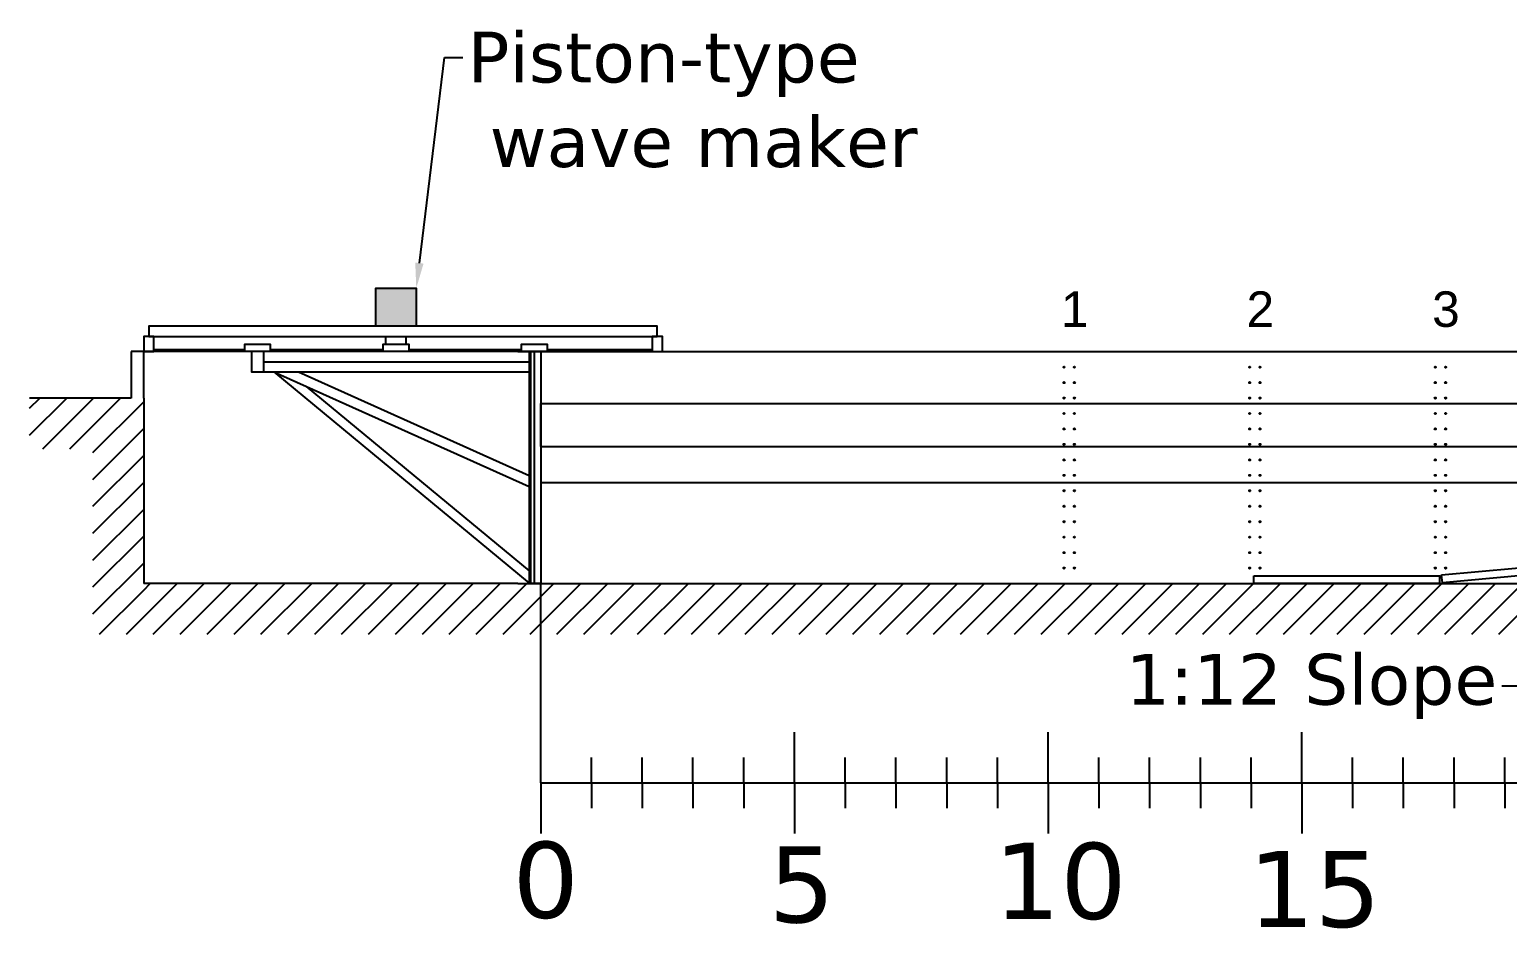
# Model space of a CAD drawing. Header units: feet. Extents: x 0 to 695, y -979 to -294.
# Drawn here: x 0.8 to 29.93, y -311.9 to -294.18 of the extents above; entities that cross this region are included whole.
import ezdxf
from ezdxf import colors
from ezdxf.entities.mleader import LeaderData, LeaderLine
from ezdxf.math import Vec2, Vec3

# ---------------------------------------------------------------- set-up
doc = ezdxf.new("R2010")
doc.units = ezdxf.units.FT
doc.header["$MEASUREMENT"] = 0
for name, color, linetype in [('0.5 m slice', 1, 'Continuous'), ('ATM Mangroves', 3, 'Continuous'), ('Max Crest Water Height', 130, 'Continuous'), ('Max Water Level', 210, 'Continuous'), ('No of Bays', 2, 'Continuous'), ('Slabs', 7, 'Continuous')]:
    doc.layers.add(name, color=color, linetype=linetype)
doc.styles.get("Standard").update_dxf_attribs({"font": 'verdana.ttf'})
pattern_1 = [(45, (-1.9903, 110.2804), (-0.26516504, 0.26516504), [])]

msp = doc.modelspace()

# ---------------------------------------------------------------- hatches: boundary and pattern name
at = {"transparency": 33554687}
h = msp.add_hatch(color=256, dxfattribs=at)
h.dxf.hatch_style = 1
h.paths.add_polyline_path([(8.422, -300.031), (7.622, -300.031), (7.622, -299.281), (8.422, -299.281)])
h = msp.add_hatch(dxfattribs=at)
h.set_pattern_fill('ANSI31', color=256, scale=3)
h.set_pattern_definition(pattern_1)
h.paths.add_polyline_path([(2.8, -301.446), (0.8, -301.446), (0.8, -302.446), (2.05, -302.446), (2.05, -305.103), (2.05, -306.103), (3.05, -306.103), (3.05, -305.103), (3.05, -301.446)])
h = msp.add_hatch(dxfattribs=at)
h.set_pattern_fill('ANSI31', color=256, scale=3)
h.set_pattern_definition(pattern_1)
h.paths.add_polyline_path([(10.42, -305.103), (3.05, -305.103), (3.05, -306.103), (98.101, -306.103), (99.101, -306.103), (99.101, -302.446), (107.218, -302.446), (107.218, -301.446), (98.309, -301.446), (98.309, -305.103), (10.674, -305.103)])

# ---------------------------------------------------------------- linework, layer by layer
for p, q in [((7.822, -300.381), (7.822, -300.231)), ((8.222, -300.381), (8.222, -300.231)), ((3.05, -300.531), (2.8, -300.531)), ((2.8, -300.531), (2.8, -301.446)), ((3.05, -301.446), (3.05, -300.531)), ((10.42, -300.531), (3.05, -300.531)), ((3.25, -300.491), (5.044, -300.491)), ((5.544, -300.491), (7.772, -300.491)), ((8.272, -300.491), (10.498, -300.491)), ((10.42, -300.531), (10.674, -300.531)), ((10.645, -300.531), (10.645, -305.093)), ((10.674, -300.531), (98.101, -300.531)), ((10.674, -300.531), (10.674, -305.093)), ((10.674, -300.531), (10.674, -305.093)), ((10.748, -300.531), (10.748, -305.093)), ((10.875, -300.531), (10.875, -305.103)), ((10.998, -300.491), (13.072, -300.491)), ((5.415, -300.731), (10.645, -300.731)), ((5.415, -300.931), (10.645, -300.931)), ((5.616, -300.931), (10.645, -303.193)), ((5.616, -300.931), (10.645, -305.093)), ((6.103, -300.931), (10.645, -302.974)), ((2.8, -301.446), (0.8, -301.446)), ((3.05, -301.446), (3.05, -305.103)), ((6.254, -301.218), (10.645, -304.855)), ((10.42, -305.103), (3.05, -305.103)), ((10.42, -305.103), (10.674, -305.103)), ((10.645, -305.093), (10.875, -305.093)), ((10.674, -305.103), (98.101, -305.103)), ((21.291, -305.103), (98.309, -305.103))]:
    msp.add_line(p, q, dxfattribs=at)
at = {"color": 0, "transparency": 33554687}
for p, q in [((10.875, -309.034), (10.875, -305.103)), ((15.875, -309.034), (15.875, -308.034)), ((20.875, -309.034), (20.875, -308.034)), ((25.875, -309.034), (25.875, -308.034)), ((11.875, -309.034), (11.875, -308.534)), ((12.875, -309.034), (12.875, -308.534)), ((13.875, -309.034), (13.875, -308.534)), ((14.875, -309.034), (14.875, -308.534)), ((16.875, -309.034), (16.875, -308.534)), ((17.875, -309.034), (17.875, -308.534)), ((18.875, -309.034), (18.875, -308.534)), ((19.875, -309.034), (19.875, -308.534)), ((21.875, -309.034), (21.875, -308.534)), ((22.875, -309.034), (22.875, -308.534)), ((23.875, -309.034), (23.875, -308.534)), ((24.875, -309.034), (24.875, -308.534)), ((26.875, -309.034), (26.875, -308.534)), ((27.875, -309.034), (27.875, -308.534)), ((28.875, -309.034), (28.875, -308.534)), ((29.875, -309.034), (29.875, -308.534)), ((10.875, -309.034), (11.875, -309.034)), ((10.875, -309.034), (10.875, -310.034)), ((11.875, -309.034), (11.875, -309.534)), ((11.875, -309.034), (12.875, -309.034)), ((12.875, -309.034), (12.875, -309.534)), ((12.875, -309.034), (13.875, -309.034)), ((13.875, -309.034), (13.875, -309.534)), ((13.875, -309.034), (14.875, -309.034)), ((14.875, -309.034), (14.875, -309.534)), ((14.875, -309.034), (15.875, -309.034)), ((15.875, -309.034), (16.875, -309.034)), ((15.875, -309.034), (15.875, -310.034)), ((16.875, -309.034), (16.875, -309.534)), ((16.875, -309.034), (17.875, -309.034)), ((17.875, -309.034), (17.875, -309.534)), ((17.875, -309.034), (18.875, -309.034)), ((18.875, -309.034), (18.875, -309.534)), ((18.875, -309.034), (19.875, -309.034)), ((19.875, -309.034), (19.875, -309.534)), ((19.875, -309.034), (20.875, -309.034)), ((20.875, -309.034), (21.875, -309.034)), ((20.875, -309.034), (20.875, -310.034)), ((21.875, -309.034), (21.875, -309.534)), ((21.875, -309.034), (22.875, -309.034)), ((22.875, -309.034), (22.875, -309.534)), ((22.875, -309.034), (23.875, -309.034)), ((23.875, -309.034), (23.875, -309.534)), ((23.875, -309.034), (24.875, -309.034)), ((24.875, -309.034), (24.875, -309.534)), ((24.875, -309.034), (25.875, -309.034)), ((25.875, -309.034), (25.875, -310.034)), ((25.875, -309.034), (26.875, -309.034)), ((26.875, -309.034), (26.875, -309.534)), ((26.875, -309.034), (27.875, -309.034)), ((27.875, -309.034), (27.875, -309.534)), ((27.875, -309.034), (28.875, -309.034)), ((28.875, -309.034), (28.875, -309.534)), ((28.875, -309.034), (29.875, -309.034)), ((29.875, -309.034), (29.875, -309.534)), ((29.875, -309.034), (30.875, -309.034))]:
    msp.add_line(p, q, dxfattribs=at)
at = {"transparency": 33554687}
for points in [[(8.422, -300.031), (7.622, -300.031), (7.622, -299.281), (8.422, -299.281)], [(3.05, -300.531), (3.25, -300.531), (3.25, -300.231), (3.05, -300.231)], [(3.15, -300.231), (13.172, -300.231), (13.172, -300.031), (3.15, -300.031)], [(13.072, -300.531), (13.272, -300.531), (13.272, -300.231), (13.072, -300.231)], [(5.544, -300.531), (5.044, -300.531), (5.044, -300.381), (5.544, -300.381)], [(5.415, -300.531), (5.173, -300.531), (5.173, -300.931), (5.415, -300.931)], [(8.272, -300.531), (7.772, -300.531), (7.772, -300.381), (8.272, -300.381)], [(10.998, -300.531), (10.498, -300.531), (10.498, -300.381), (10.998, -300.381)]]:
    msp.add_lwpolyline(points, close=True, dxfattribs=at)
at = {"color": 0, "transparency": 33554687}
for centre in [(21.189, -300.836), (21.393, -300.836), (24.847, -300.836), (25.05, -300.836), (28.505, -300.836), (28.708, -300.836)]:
    msp.add_circle(centre, 0.0127, dxfattribs=at)
at = {"transparency": 33554687}
for centre in [(21.189, -301.141), (21.393, -301.141), (24.847, -301.141), (25.05, -301.141), (28.505, -301.141), (28.708, -301.141), (21.189, -301.446), (21.393, -301.446), (24.847, -301.446), (25.05, -301.446), (28.505, -301.446), (28.708, -301.446), (21.189, -301.75), (21.393, -301.75), (24.847, -301.75), (25.05, -301.75), (28.505, -301.75), (28.708, -301.75), (21.189, -302.055), (21.393, -302.055), (24.847, -302.055), (25.05, -302.055), (28.505, -302.055), (28.708, -302.055), (21.189, -302.36), (21.393, -302.36), (24.847, -302.36), (25.05, -302.36), (28.505, -302.36), (28.708, -302.36), (21.189, -302.665), (21.393, -302.665), (24.847, -302.665), (25.05, -302.665), (28.505, -302.665), (28.708, -302.665), (21.189, -302.97), (21.393, -302.97), (24.847, -302.97), (25.05, -302.97), (28.505, -302.97), (28.708, -302.97), (21.189, -303.274), (21.393, -303.274), (24.847, -303.274), (25.05, -303.274), (28.505, -303.274), (28.708, -303.274), (21.189, -303.579), (21.393, -303.579), (24.847, -303.579), (25.05, -303.579), (28.505, -303.579), (28.708, -303.579), (21.189, -303.884), (21.393, -303.884), (24.847, -303.884), (25.05, -303.884), (28.505, -303.884), (28.708, -303.884), (21.189, -304.189), (21.393, -304.189), (24.847, -304.189), (25.05, -304.189), (28.505, -304.189), (28.708, -304.189), (21.189, -304.494), (21.393, -304.494), (24.847, -304.494), (25.05, -304.494), (28.505, -304.494), (28.708, -304.494), (21.189, -304.798), (21.393, -304.798), (24.847, -304.798), (25.05, -304.798), (28.505, -304.798), (28.708, -304.798)]:
    msp.add_circle(centre, 0.0127, dxfattribs=at)
at = {"layer": 'ATM Mangroves', "color": 7, "transparency": 33554687}
for p, q in [((10.875, -302.403), (10.875, -301.553)), ((10.875, -303.11), (65.065, -303.11))]:
    msp.add_line(p, q, dxfattribs=at)
at = {"layer": 'Max Crest Water Height', "color": 7, "transparency": 33554687}
msp.add_line((10.875, -301.553), (98.309, -301.553), dxfattribs=at)
at = {"layer": 'Max Water Level', "transparency": 33554687}
msp.add_line((10.875, -302.403), (94.068, -302.403), dxfattribs=at)
at = {"layer": 'Slabs', "transparency": 33554687}
for points in [[(28.63, -304.934), (32.272, -304.6), (32.286, -304.751), (28.644, -305.086)], [(24.928, -304.951), (28.585, -304.951), (28.585, -305.103), (24.928, -305.103)]]:
    msp.add_lwpolyline(points, close=True, dxfattribs=at)

# ---------------------------------------------------------------- texts
at = {"layer": '0.5 m slice', "color": 1, "transparency": 33554687, "char_height": 1.5, "attachment_point": 1}
for s, width, insert in [('{\\C0;0 }', 4.15825, (10.319, -310.194)), ('{\\C0;10}', 2.95774, (19.805, -310.215)), ('{\\C0;5}', 2.95774, (15.364, -310.284)), ('{\\C0;15}', 2.95774, (24.816, -310.375))]:
    msp.add_mtext_dynamic_manual_height_columns(s, width=width, gutter_width=9.726, heights=[0], dxfattribs=dict(at, insert=insert))
at = {"layer": 'No of Bays', "color": 0, "transparency": 33554687, "char_height": 3.5, "width": 19.93909, "attachment_point": 1}
for s, insert in [('{\\f@Arial Unicode MS|b0|i0|c0|p34;\\H0.2x;1}', (21.128, -299.342)), ('{\\f@Arial Unicode MS|b0|i0|c0|p34;\\H0.2x;2}', (24.785, -299.342)), ('{\\f@Arial Unicode MS|b0|i0|c0|p34;\\H0.2x;3}', (28.443, -299.342))]:
    msp.add_mtext(s, dxfattribs=dict(at, insert=insert))

# ---------------------------------------------------------------- leaders
at = {"transparency": 33554687}
ml = msp.add_multileader_mtext('Standard', dxfattribs=at)
ml.set_content('Piston-type\\P wave maker', color=256)
ml.set_leader_properties()
ml.build(insert=Vec2(0, 0))
ml.multileader.update_dxf_attribs({"dogleg_length": 0.36, "arrow_head_size": 0.5})
ctx = ml.context
ctx.base_point, ctx.char_height, ctx.arrow_head_size, ctx.landing_gap_size, ctx.plane_origin = Vec3(9.341, -294.732), 1, 0.5, 0.09, Vec3(8.422, -299.281)
notes = []
notes.append((ctx, [(0, (1, 1, 0), (8.981, -294.732), (1, 0), 0.36, [(0, [(8.422, -299.281)], 0, [])])]))
ctx.mtext.insert, ctx.mtext.flow_direction = Vec3(9.431, -294.222), 5
ml = msp.add_multileader_mtext('Standard', dxfattribs=at)
ml.set_content('1:12 Slope', color=256)
ml.set_leader_properties()
ml.build(insert=Vec2(0, 0))
ml.multileader.update_dxf_attribs({"dogleg_length": 0.36, "arrow_head_size": 0.5})
ctx = ml.context
ctx.base_point, ctx.char_height, ctx.arrow_head_size, ctx.landing_gap_size, ctx.plane_origin = Vec3(22.33, -307.129), 1, 0.5, 0.09, Vec3(47.46, -306.471)
ctx.text_align_type = 2
notes.append((ctx, [(1, (1, 1, 0), (30.176, -307.129), (-1, 0), 0.36, [(0, [(32.264, -304.646)], 0, [])])]))
ctx.mtext.insert, ctx.mtext.alignment, ctx.mtext.flow_direction = Vec3(29.726, -306.491), 3, 5
for ctx, leaders in notes:
    for number, flags, end, landing, length, lines in leaders:
        leader = LeaderData()
        leader.index, (leader.has_last_leader_line, leader.has_dogleg_vector, leader.attachment_direction) = number, flags
        leader.last_leader_point, leader.dogleg_vector, leader.dogleg_length = Vec3(end), Vec3(landing), length
        for number, points, colour, breaks in lines:
            line = LeaderLine()
            line.index, line.vertices, line.color, line.breaks = number, Vec3.list(points), colors.encode_raw_color(colour), breaks
            leader.lines.append(line)
        ctx.leaders.append(leader)

doc.saveas('drawing.dxf')
